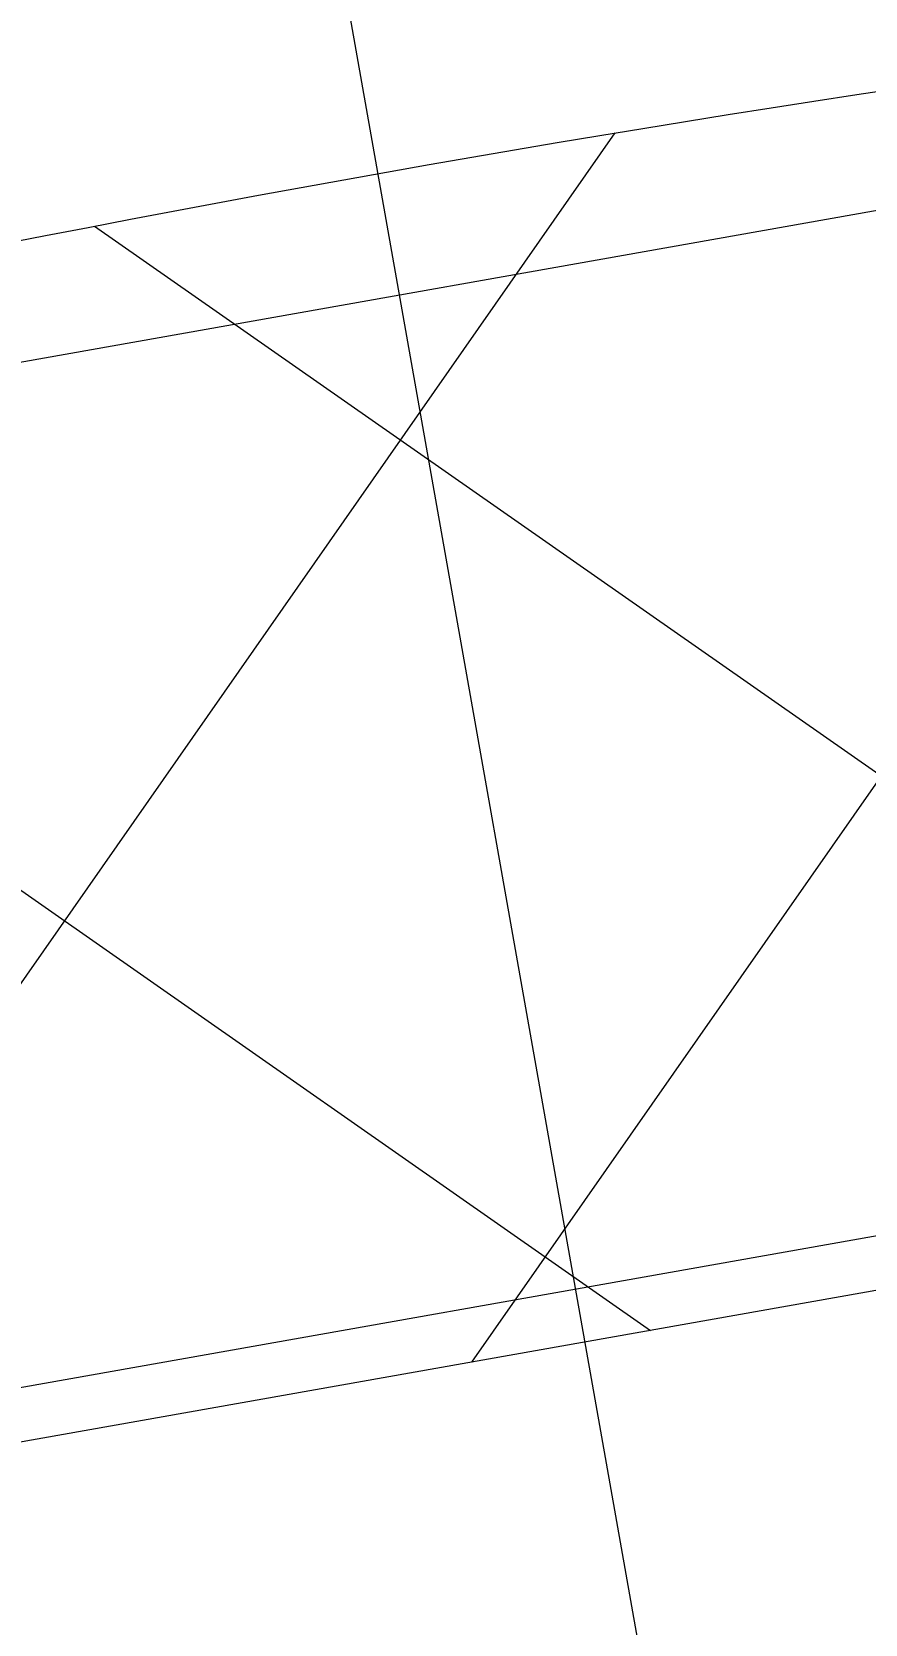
# Model space of a CAD drawing. Header units: millimetres. Extents: x -8417289 to 9420486, y 0 to 208205.
# Drawn here: x -196587.582 to -196585.327, y 105902.086 to 105906.395 of the extents above; entities that cross this region are included whole.
import ezdxf
from ezdxf import colors
from ezdxf.entities.mleader import LeaderData, LeaderLine
from ezdxf.math import Vec2, Vec3

# ---------------------------------------------------------------- set-up
doc = ezdxf.new("R2010")
doc.units = ezdxf.units.MM
doc.header["$MEASUREMENT"] = 0
doc.layers.get('0').update_dxf_attribs({"color": 250, "lineweight": 9})
for name, color, linetype, lineweight in [('_АР ТЕКСТ', 250, 'Continuous', 25), ('АР_Отметки', 250, 'Continuous', 15), ('АР_Перегородки витражные', 152, 'Continuous', 13), ('АР_Размеры', 175, 'Continuous', 9), ('АР_Размеры нов.', 15, 'Continuous', 0), ('АР_Сущ Несущая стена', 216, 'Continuous', 30)]:
    doc.layers.add(name, color=color, linetype=linetype, lineweight=lineweight)
doc.layers.get('АР_Размеры нов.').off()
doc.styles.add('ISOCPEUR', font='isocpeur.TTF', dxfattribs={"width": 0.7})

# ---------------------------------------------------------------- blocks, each defined once
blk = doc.blocks.new('_DotSmall')
at = {"color": 0, "linetype": 'ByBlock', "const_width": 0.5}
blk.add_lwpolyline([(-0.0625, 0, 1), (0.0625, 0, 1)], format="xyb", close=True, dxfattribs=at)
blk = doc.blocks.new('стойка витр.')
h = blk.add_hatch()
h.set_pattern_fill('ANSI37', scale=0.5, angle=-69.2328)
h.set_pattern_definition([(335.76716334, (-69115.9168, 318510.7132), (0.651582564, 1.447617495), []), (65.76716334, (-69115.9168, 318510.7132), (-1.447617495, 0.651582564), [])])
edge = h.paths.add_edge_path()
edge.add_arc((-61.4232, -46.1817), 0.5487, 155.7657, 200.7672)
edge.add_line((-61.9236, -45.9565), (-61.2158, -44.3842))
edge.add_arc((-61.0491, -44.4592), 0.1829, 20.7672, 155.7657)
edge.add_line((-60.8781, -44.3944), (-60.7916, -44.6225))
edge.add_arc((-60.6206, -44.5577), 0.1828, 200.7672, 290.7672)
edge.add_line((-60.5558, -44.7286), (-59.4157, -44.2963))
edge.add_arc((-59.567, -43.8973), 0.4267, -69.2328, 72.2936)
edge.add_arc((-59.3075, -43.0843), 0.4267, 200.7672, 252.2936)
edge.add_line((-59.7065, -43.2356), (-63.0098, -34.5243))
edge.add_arc((-62.7249, -34.4163), 0.3047, 110.7672, 200.7672)
edge.add_line((-62.833, -34.1313), (-60.5528, -33.2667))
edge.add_arc((-60.4448, -33.5513), 0.3045, 76.4029, 110.7672)
edge.add_line((-60.3732, -33.2554), (-60.0702, -33.5935))
edge.add_arc((-108.2133, -55.8622), 53.0439, 16.7114, 24.82293)
edge.add_line((-57.4097, -40.6093), (-57.9208, -41.3247))
edge.add_arc((-57.6708, -41.499), 0.3048, 145.1109, 256.4234)
edge.add_line((-57.7424, -41.7953), (-56.8854, -41.9919))
edge.add_arc((-56.957, -42.2882), 0.3048, -34.8891, 76.4234)
edge.add_line((-56.707, -42.4625), (-57.1748, -43.2919))
edge.add_arc((-56.9248, -43.4663), 0.3048, 145.1109, 256.4234)
edge.add_line((-56.9964, -43.7625), (-56.1394, -43.9591))
edge.add_arc((-56.211, -44.2554), 0.3048, -34.8891, 76.4234)
edge.add_line((-55.961, -44.4297), (-56.4721, -45.1451))
edge.add_arc((-56.2221, -45.3194), 0.3048, 145.1109, 256.4234)
edge.add_line((-56.2936, -45.6157), (-55.4367, -45.8124))
edge.add_arc((-55.5082, -46.1086), 0.3048, -34.8891, 76.4234)
edge.add_line((-55.2582, -46.283), (-55.7693, -46.9983))
edge.add_arc((-55.5193, -47.1727), 0.3048, 145.1109, 256.4234)
edge.add_line((-55.5909, -47.4689), (-54.6907, -47.7795))
edge.add_arc((-54.7623, -48.0758), 0.3048, -34.8891, 76.4234)
edge.add_line((-54.5123, -48.2501), (-55.0233, -48.9656))
edge.add_arc((-54.7733, -49.1399), 0.3048, 145.1109, 256.4234)
edge.add_line((-54.8449, -49.4362), (-53.988, -49.6328))
edge.add_arc((-54.0595, -49.929), 0.3048, -34.8891, 76.4234)
edge.add_line((-53.8095, -50.1034), (-54.3206, -50.8187))
edge.add_arc((-54.0706, -50.9931), 0.3048, 145.1109, 256.4234)
edge.add_line((-54.1421, -51.2893), (-53.2906, -51.4718))
edge.add_arc((-53.3621, -51.7681), 0.3048, -43.6751, 76.4279)
edge.add_line((-53.1416, -51.9786), (-53.81, -52.6232))
edge.add_arc((-53.5895, -52.8337), 0.3048, 136.3286, 262.7471)
edge.add_arc((-54.6361, -61.0576), 7.9855, 59.58604, 82.74713)
edge.add_arc((-50.7478, -54.4339), 0.3048, 253.291, 419.586)
edge.add_arc((-52.5705, -60.5058), 6.0348, 73.29101, 110.76716)
edge.add_line((-54.7103, -54.8631), (-54.8245, -54.9064))
edge.add_arc((-54.9757, -54.5074), 0.4267, 200.7672, 290.7672)
edge.add_line((-55.3747, -54.6587), (-56.7149, -51.1247))
edge.add_arc((-56.3159, -50.9734), 0.4267, 149.2366, 200.7672)
edge.add_arc((-57.0491, -50.5369), 0.4266, -30.7634, 40.0143)
edge.add_arc((-57.0492, -50.5369), 0.4267, 40.0005, 110.7672)
edge.add_line((-57.2005, -50.1379), (-58.3406, -50.5702))
edge.add_arc((-58.2758, -50.7412), 0.1828, 110.7672, 200.7672)
edge.add_line((-58.4467, -50.806), (-58.3603, -51.0341))
edge.add_arc((-58.5312, -51.0989), 0.1829, 245.7686, 380.7672)
edge.add_line((-58.6063, -51.2657), (-60.1786, -50.558))
edge.add_arc((-59.9534, -50.0576), 0.5487, 200.7672, 245.7686)
edge.add_line((-60.4665, -50.2522), (-61.9363, -46.3763))
edge = h.paths.add_edge_path(flags=16)
edge.add_arc((-59.3589, -49.0411), 0.5415, 200.7672, 290.7672)
edge.add_line((-60.7782, -46.8256), (-59.8652, -49.2331))
edge.add_arc((-60.2719, -46.6336), 0.5415, 110.7672, 200.7672)
edge.add_line((-59.3104, -45.6899), (-60.4639, -46.1273))
edge.add_arc((-59.1184, -46.1962), 0.5415, 20.7672, 110.7672)
edge.add_line((-57.6992, -48.4117), (-58.6121, -46.0042))
edge.add_arc((-58.2055, -48.6037), 0.5415, -69.2328, 20.7672)
edge.add_line((-59.1669, -49.5474), (-58.0135, -49.11))
at = {"lineweight": 0, "ltscale": 100, "transparency": 33554687}
blk.add_lwpolyline([(-59.2863, -43.9346), (-73.5541, -6.3093)], dxfattribs=at)
blk.add_lwpolyline([(-72.9174, -0.2794), (-54.8114, -48.0261), (-53.8994, -47.6802), (-72.0053, 0.0665)], close=True)
at = {"color": 7, "lineweight": 0, "ltscale": 100, "transparency": 33554687}
blk.add_lwpolyline([(-59.7065, -43.2356), (-63.0098, -34.5244, -0.414362), (-62.8329, -34.1313), (-60.5529, -33.2667, -0.151171), (-60.3732, -33.2554), (-60.0702, -33.5935, -0.035408), (-57.4097, -40.6093), (-57.9208, -41.3247, 0.527868), (-57.7424, -41.7953), (-56.8854, -41.9919, -0.527868)], format="xyb", dxfattribs=at)
blk = doc.blocks.new('A$Cf7573d2c')
at = {"layer": 'АР_Перегородки витражные', "rotation": 80.28340479355269}
blk.add_blockref('стойка витр.', (29.1786, -60.0134), dxfattribs=at)
blk = doc.blocks.new('A$Cec9b444d')
at = {"color": 241, "ltscale": 100, "true_color": 0xf7abae, "rotation": 359}
blk.add_blockref('A$Cf7573d2c', (-2406.3429, -6569.6697), dxfattribs=at)

msp = doc.modelspace()

# ---------------------------------------------------------------- linework, layer by layer
at = {"layer": 'АР_Размеры', "color": 5, "lineweight": 0, "ltscale": 100, "transparency": 33554687}
msp.add_lwpolyline([(-196587.4549, 105910.5726), (-196585.0931, 105897.2469), (-196583.3759, 105895.9415), (-196523.2509, 105906.5979)], dxfattribs=at)
msp.add_lwpolyline([(-196587.4549, 105910.5726), (-196585.0931, 105897.2469), (-196583.3759, 105895.9415), (-196523.2509, 105906.5979)], dxfattribs=at)
msp.add_lwpolyline([(-196587.4549, 105910.5726), (-196585.0931, 105897.2469), (-196583.3759, 105895.9415), (-196523.2509, 105906.5979)], dxfattribs=at)
msp.add_lwpolyline([(-196587.4549, 105910.5726), (-196585.0931, 105897.2469), (-196583.3759, 105895.9415), (-196523.2509, 105906.5979)], dxfattribs=at)
msp.add_lwpolyline([(-196587.4549, 105910.5726), (-196585.0931, 105897.2469), (-196583.3759, 105895.9415), (-196523.2509, 105906.5979)], dxfattribs=at)
msp.add_lwpolyline([(-196587.4549, 105910.5726), (-196585.0931, 105897.2469), (-196583.3759, 105895.9415), (-196523.2509, 105906.5979)], dxfattribs=at)
msp.add_lwpolyline([(-196587.4549, 105910.5726), (-196585.0931, 105897.2469), (-196583.3759, 105895.9415), (-196523.2509, 105906.5979)], dxfattribs=at)
msp.add_lwpolyline([(-196587.4549, 105910.5726), (-196585.0931, 105897.2469), (-196583.3759, 105895.9415), (-196523.2509, 105906.5979)], dxfattribs=at)
msp.add_lwpolyline([(-196587.4549, 105910.5726), (-196585.0931, 105897.2469), (-196583.3759, 105895.9415), (-196523.2509, 105906.5979)], dxfattribs=at)
msp.add_lwpolyline([(-196587.4549, 105910.5726), (-196585.0931, 105897.2469), (-196583.3759, 105895.9415), (-196523.2509, 105906.5979)], dxfattribs=at)
msp.add_lwpolyline([(-196587.4549, 105910.5726), (-196585.0931, 105897.2469), (-196583.3759, 105895.9415), (-196523.2509, 105906.5979)], dxfattribs=at)
msp.add_lwpolyline([(-196587.4549, 105910.5726), (-196585.0931, 105897.2469), (-196583.3759, 105895.9415), (-196523.2509, 105906.5979)], dxfattribs=at)
msp.add_lwpolyline([(-196587.4549, 105910.5726), (-196585.0931, 105897.2469), (-196583.3759, 105895.9415), (-196523.2509, 105906.5979)], dxfattribs=at)
msp.add_lwpolyline([(-196587.4549, 105910.5726), (-196585.0931, 105897.2469), (-196583.3759, 105895.9415), (-196523.2509, 105906.5979)], dxfattribs=at)
msp.add_lwpolyline([(-196587.4549, 105910.5726), (-196585.0931, 105897.2469), (-196583.3759, 105895.9415), (-196523.2509, 105906.5979)], dxfattribs=at)
msp.add_lwpolyline([(-196587.4549, 105910.5726), (-196585.0931, 105897.2469), (-196583.3759, 105895.9415), (-196523.2509, 105906.5979)], dxfattribs=at)
msp.add_lwpolyline([(-196587.4549, 105910.5726), (-196585.0931, 105897.2469), (-196583.3759, 105895.9415), (-196523.2509, 105906.5979)], dxfattribs=at)
msp.add_lwpolyline([(-196587.4549, 105910.5726), (-196585.0931, 105897.2469), (-196583.3759, 105895.9415), (-196523.2509, 105906.5979)], dxfattribs=at)
msp.add_lwpolyline([(-196587.4549, 105910.5726), (-196585.0931, 105897.2469), (-196583.3759, 105895.9415), (-196523.2509, 105906.5979)], dxfattribs=at)
msp.add_lwpolyline([(-196587.4549, 105910.5726), (-196585.0931, 105897.2469), (-196583.3759, 105895.9415), (-196523.2509, 105906.5979)], dxfattribs=at)
msp.add_lwpolyline([(-196587.4549, 105910.5726), (-196585.0931, 105897.2469), (-196583.3759, 105895.9415), (-196523.2509, 105906.5979)], dxfattribs=at)
msp.add_lwpolyline([(-196587.4549, 105910.5726), (-196585.0931, 105897.2469), (-196583.3759, 105895.9415), (-196523.2509, 105906.5979)], dxfattribs=at)
msp.add_lwpolyline([(-196587.4549, 105910.5726), (-196585.0931, 105897.2469), (-196583.3759, 105895.9415), (-196523.2509, 105906.5979)], dxfattribs=at)
msp.add_lwpolyline([(-196587.4549, 105910.5726), (-196585.0931, 105897.2469), (-196583.3759, 105895.9415), (-196523.2509, 105906.5979)], dxfattribs=at)
msp.add_lwpolyline([(-196587.4549, 105910.5726), (-196585.0931, 105897.2469), (-196583.3759, 105895.9415), (-196523.2509, 105906.5979)], dxfattribs=at)
msp.add_lwpolyline([(-196587.4549, 105910.5726), (-196585.0931, 105897.2469), (-196583.3759, 105895.9415), (-196523.2509, 105906.5979)], dxfattribs=at)
msp.add_lwpolyline([(-196587.4549, 105910.5726), (-196585.0931, 105897.2469), (-196583.3759, 105895.9415), (-196523.2509, 105906.5979)], dxfattribs=at)
msp.add_lwpolyline([(-196587.4549, 105910.5726), (-196585.0931, 105897.2469), (-196583.3759, 105895.9415), (-196523.2509, 105906.5979)], dxfattribs=at)
msp.add_lwpolyline([(-196587.4549, 105910.5726), (-196585.0931, 105897.2469), (-196583.3759, 105895.9415), (-196523.2509, 105906.5979)], dxfattribs=at)
msp.add_lwpolyline([(-196587.4549, 105910.5726), (-196585.0931, 105897.2469), (-196583.3759, 105895.9415), (-196523.2509, 105906.5979)], dxfattribs=at)
msp.add_lwpolyline([(-196587.4549, 105910.5726), (-196585.0931, 105897.2469), (-196583.3759, 105895.9415), (-196523.2509, 105906.5979)], dxfattribs=at)
msp.add_lwpolyline([(-196587.4549, 105910.5726), (-196585.0931, 105897.2469), (-196583.3759, 105895.9415), (-196523.2509, 105906.5979)], dxfattribs=at)
msp.add_lwpolyline([(-196587.4549, 105910.5726), (-196585.0931, 105897.2469), (-196583.3759, 105895.9415), (-196523.2509, 105906.5979)], dxfattribs=at)
msp.add_lwpolyline([(-196587.4549, 105910.5726), (-196585.0931, 105897.2469), (-196583.3759, 105895.9415), (-196523.2509, 105906.5979)], dxfattribs=at)
msp.add_lwpolyline([(-196587.4549, 105910.5726), (-196585.0931, 105897.2469), (-196583.3759, 105895.9415), (-196523.2509, 105906.5979)], dxfattribs=at)
msp.add_lwpolyline([(-196587.4549, 105910.5726), (-196585.0931, 105897.2469), (-196583.3759, 105895.9415), (-196523.2509, 105906.5979)], dxfattribs=at)
msp.add_lwpolyline([(-196587.4549, 105910.5726), (-196585.0931, 105897.2469), (-196583.3759, 105895.9415), (-196523.2509, 105906.5979)], dxfattribs=at)
msp.add_lwpolyline([(-196587.4549, 105910.5726), (-196585.0931, 105897.2469), (-196583.3759, 105895.9415), (-196523.2509, 105906.5979)], dxfattribs=at)
msp.add_lwpolyline([(-196587.4549, 105910.5726), (-196585.0931, 105897.2469), (-196583.3759, 105895.9415), (-196523.2509, 105906.5979)], dxfattribs=at)
msp.add_lwpolyline([(-196587.4549, 105910.5726), (-196585.0931, 105897.2469), (-196583.3759, 105895.9415), (-196523.2509, 105906.5979)], dxfattribs=at)
msp.add_lwpolyline([(-196587.4549, 105910.5726), (-196585.0931, 105897.2469), (-196583.3759, 105895.9415), (-196523.2509, 105906.5979)], dxfattribs=at)
msp.add_lwpolyline([(-196587.4549, 105910.5726), (-196585.0931, 105897.2469), (-196583.3759, 105895.9415), (-196523.2509, 105906.5979)], dxfattribs=at)
msp.add_lwpolyline([(-196587.4549, 105910.5726), (-196585.0931, 105897.2469), (-196583.3759, 105895.9415), (-196523.2509, 105906.5979)], dxfattribs=at)
msp.add_lwpolyline([(-196587.4549, 105910.5726), (-196585.0931, 105897.2469), (-196583.3759, 105895.9415), (-196523.2509, 105906.5979)], dxfattribs=at)
msp.add_lwpolyline([(-196587.4549, 105910.5726), (-196585.0931, 105897.2469), (-196583.3759, 105895.9415), (-196523.2509, 105906.5979)], dxfattribs=at)
msp.add_lwpolyline([(-196587.4549, 105910.5726), (-196585.0931, 105897.2469), (-196583.3759, 105895.9415), (-196523.2509, 105906.5979)], dxfattribs=at)
msp.add_lwpolyline([(-196587.4549, 105910.5726), (-196585.0931, 105897.2469), (-196583.3759, 105895.9415), (-196523.2509, 105906.5979)], dxfattribs=at)
msp.add_lwpolyline([(-196587.4549, 105910.5726), (-196585.0931, 105897.2469), (-196583.3759, 105895.9415), (-196523.2509, 105906.5979)], dxfattribs=at)
msp.add_lwpolyline([(-196587.4549, 105910.5726), (-196585.0931, 105897.2469), (-196583.3759, 105895.9415), (-196523.2509, 105906.5979)], dxfattribs=at)
msp.add_lwpolyline([(-196587.4549, 105910.5726), (-196585.0931, 105897.2469), (-196583.3759, 105895.9415), (-196523.2509, 105906.5979)], dxfattribs=at)
msp.add_lwpolyline([(-196587.4549, 105910.5726), (-196585.0931, 105897.2469), (-196583.3759, 105895.9415), (-196523.2509, 105906.5979)], dxfattribs=at)
msp.add_lwpolyline([(-196587.4549, 105910.5726), (-196585.0931, 105897.2469), (-196583.3759, 105895.9415), (-196523.2509, 105906.5979)], dxfattribs=at)
msp.add_lwpolyline([(-196587.4549, 105910.5726), (-196585.0931, 105897.2469), (-196583.3759, 105895.9415), (-196523.2509, 105906.5979)], dxfattribs=at)
msp.add_lwpolyline([(-196587.4549, 105910.5726), (-196585.0931, 105897.2469), (-196583.3759, 105895.9415), (-196523.2509, 105906.5979)], dxfattribs=at)
msp.add_lwpolyline([(-196587.4549, 105910.5726), (-196585.0931, 105897.2469), (-196583.3759, 105895.9415), (-196523.2509, 105906.5979)], dxfattribs=at)
msp.add_lwpolyline([(-196587.4549, 105910.5726), (-196585.0931, 105897.2469), (-196583.3759, 105895.9415), (-196523.2509, 105906.5979)], dxfattribs=at)
msp.add_lwpolyline([(-196587.4549, 105910.5726), (-196585.0931, 105897.2469), (-196583.3759, 105895.9415), (-196523.2509, 105906.5979)], dxfattribs=at)
msp.add_lwpolyline([(-196587.4549, 105910.5726), (-196585.0931, 105897.2469), (-196583.3759, 105895.9415), (-196523.2509, 105906.5979)], dxfattribs=at)
msp.add_lwpolyline([(-196587.4549, 105910.5726), (-196585.0931, 105897.2469), (-196583.3759, 105895.9415), (-196523.2509, 105906.5979)], dxfattribs=at)
msp.add_lwpolyline([(-196587.4549, 105910.5726), (-196585.0931, 105897.2469), (-196583.3759, 105895.9415), (-196523.2509, 105906.5979)], dxfattribs=at)
msp.add_lwpolyline([(-196587.4549, 105910.5726), (-196585.0931, 105897.2469), (-196583.3759, 105895.9415), (-196523.2509, 105906.5979)], dxfattribs=at)
msp.add_lwpolyline([(-196587.4549, 105910.5726), (-196585.0931, 105897.2469), (-196583.3759, 105895.9415), (-196523.2509, 105906.5979)], dxfattribs=at)
msp.add_lwpolyline([(-196587.4549, 105910.5726), (-196585.0931, 105897.2469), (-196583.3759, 105895.9415), (-196523.2509, 105906.5979)], dxfattribs=at)
msp.add_lwpolyline([(-196587.4549, 105910.5726), (-196585.0931, 105897.2469), (-196583.3759, 105895.9415), (-196523.2509, 105906.5979)], dxfattribs=at)
msp.add_lwpolyline([(-196587.4549, 105910.5726), (-196585.0931, 105897.2469), (-196583.3759, 105895.9415), (-196523.2509, 105906.5979)], dxfattribs=at)
msp.add_lwpolyline([(-196587.4549, 105910.5726), (-196585.0931, 105897.2469), (-196583.3759, 105895.9415), (-196523.2509, 105906.5979)], dxfattribs=at)
msp.add_lwpolyline([(-196587.4549, 105910.5726), (-196585.0931, 105897.2469), (-196583.3759, 105895.9415), (-196523.2509, 105906.5979)], dxfattribs=at)
msp.add_lwpolyline([(-196587.4549, 105910.5726), (-196585.0931, 105897.2469), (-196583.3759, 105895.9415), (-196523.2509, 105906.5979)], dxfattribs=at)
msp.add_lwpolyline([(-196587.4549, 105910.5726), (-196585.0931, 105897.2469), (-196583.3759, 105895.9415), (-196523.2509, 105906.5979)], dxfattribs=at)
msp.add_lwpolyline([(-196587.4549, 105910.5726), (-196585.0931, 105897.2469), (-196583.3759, 105895.9415), (-196523.2509, 105906.5979)], dxfattribs=at)
msp.add_lwpolyline([(-196587.4549, 105910.5726), (-196585.0931, 105897.2469), (-196583.3759, 105895.9415), (-196523.2509, 105906.5979)], dxfattribs=at)
msp.add_lwpolyline([(-196587.4549, 105910.5726), (-196585.0931, 105897.2469), (-196583.3759, 105895.9415), (-196523.2509, 105906.5979)], dxfattribs=at)
msp.add_lwpolyline([(-196587.4549, 105910.5726), (-196585.0931, 105897.2469), (-196583.3759, 105895.9415), (-196523.2509, 105906.5979)], dxfattribs=at)
msp.add_lwpolyline([(-196587.4549, 105910.5726), (-196585.0931, 105897.2469), (-196583.3759, 105895.9415), (-196523.2509, 105906.5979)], dxfattribs=at)
msp.add_lwpolyline([(-196587.4549, 105910.5726), (-196585.0931, 105897.2469), (-196583.3759, 105895.9415), (-196523.2509, 105906.5979)], dxfattribs=at)
msp.add_lwpolyline([(-196587.4549, 105910.5726), (-196585.0931, 105897.2469), (-196583.3759, 105895.9415), (-196523.2509, 105906.5979)], dxfattribs=at)
msp.add_lwpolyline([(-196587.4549, 105910.5726), (-196585.0931, 105897.2469), (-196583.3759, 105895.9415), (-196523.2509, 105906.5979)], dxfattribs=at)
msp.add_lwpolyline([(-196587.4549, 105910.5726), (-196585.0931, 105897.2469), (-196583.3759, 105895.9415), (-196523.2509, 105906.5979)], dxfattribs=at)
msp.add_lwpolyline([(-196587.4549, 105910.5726), (-196585.0931, 105897.2469), (-196583.3759, 105895.9415), (-196523.2509, 105906.5979)], dxfattribs=at)
msp.add_lwpolyline([(-196587.4549, 105910.5726), (-196585.0931, 105897.2469), (-196583.3759, 105895.9415), (-196523.2509, 105906.5979)], dxfattribs=at)
msp.add_lwpolyline([(-196587.4549, 105910.5726), (-196585.0931, 105897.2469), (-196583.3759, 105895.9415), (-196523.2509, 105906.5979)], dxfattribs=at)
msp.add_lwpolyline([(-196587.4549, 105910.5726), (-196585.0931, 105897.2469), (-196583.3759, 105895.9415), (-196523.2509, 105906.5979)], dxfattribs=at)
msp.add_lwpolyline([(-196587.4549, 105910.5726), (-196585.0931, 105897.2469), (-196583.3759, 105895.9415), (-196523.2509, 105906.5979)], dxfattribs=at)
msp.add_lwpolyline([(-196587.4549, 105910.5726), (-196585.0931, 105897.2469), (-196583.3759, 105895.9415), (-196523.2509, 105906.5979)], dxfattribs=at)
msp.add_lwpolyline([(-196587.4549, 105910.5726), (-196585.0931, 105897.2469), (-196583.3759, 105895.9415), (-196523.2509, 105906.5979)], dxfattribs=at)
msp.add_lwpolyline([(-196587.4549, 105910.5726), (-196585.0931, 105897.2469), (-196583.3759, 105895.9415), (-196523.2509, 105906.5979)], dxfattribs=at)
msp.add_lwpolyline([(-196587.4549, 105910.5726), (-196585.0931, 105897.2469), (-196583.3759, 105895.9415), (-196523.2509, 105906.5979)], dxfattribs=at)
msp.add_lwpolyline([(-196587.4549, 105910.5726), (-196585.0931, 105897.2469), (-196583.3759, 105895.9415), (-196523.2509, 105906.5979)], dxfattribs=at)
msp.add_lwpolyline([(-196587.4549, 105910.5726), (-196585.0931, 105897.2469), (-196583.3759, 105895.9415), (-196523.2509, 105906.5979)], dxfattribs=at)
msp.add_lwpolyline([(-196587.4549, 105910.5726), (-196585.0931, 105897.2469), (-196583.3759, 105895.9415), (-196523.2509, 105906.5979)], dxfattribs=at)
msp.add_lwpolyline([(-196587.4549, 105910.5726), (-196585.0931, 105897.2469), (-196583.3759, 105895.9415), (-196523.2509, 105906.5979)], dxfattribs=at)
msp.add_lwpolyline([(-196587.4549, 105910.5726), (-196585.0931, 105897.2469), (-196583.3759, 105895.9415), (-196523.2509, 105906.5979)], dxfattribs=at)
msp.add_lwpolyline([(-196587.4549, 105910.5726), (-196585.0931, 105897.2469), (-196583.3759, 105895.9415), (-196523.2509, 105906.5979)], dxfattribs=at)
msp.add_lwpolyline([(-196587.4549, 105910.5726), (-196585.0931, 105897.2469), (-196583.3759, 105895.9415), (-196523.2509, 105906.5979)], dxfattribs=at)
msp.add_lwpolyline([(-196587.4549, 105910.5726), (-196585.0931, 105897.2469), (-196583.3759, 105895.9415), (-196523.2509, 105906.5979)], dxfattribs=at)
msp.add_lwpolyline([(-196587.4549, 105910.5726), (-196585.0931, 105897.2469), (-196583.3759, 105895.9415), (-196523.2509, 105906.5979)], dxfattribs=at)
msp.add_lwpolyline([(-196587.4549, 105910.5726), (-196585.0931, 105897.2469), (-196583.3759, 105895.9415), (-196523.2509, 105906.5979)], dxfattribs=at)
msp.add_lwpolyline([(-196587.4549, 105910.5726), (-196585.0931, 105897.2469), (-196583.3759, 105895.9415), (-196523.2509, 105906.5979)], dxfattribs=at)
msp.add_lwpolyline([(-196587.4549, 105910.5726), (-196585.0931, 105897.2469), (-196583.3759, 105895.9415), (-196523.2509, 105906.5979)], dxfattribs=at)
msp.add_lwpolyline([(-196587.4549, 105910.5726), (-196585.0931, 105897.2469), (-196583.3759, 105895.9415), (-196523.2509, 105906.5979)], dxfattribs=at)
msp.add_lwpolyline([(-196587.4549, 105910.5726), (-196585.0931, 105897.2469), (-196583.3759, 105895.9415), (-196523.2509, 105906.5979)], dxfattribs=at)
msp.add_lwpolyline([(-196587.4549, 105910.5726), (-196585.0931, 105897.2469), (-196583.3759, 105895.9415), (-196523.2509, 105906.5979)], dxfattribs=at)
msp.add_lwpolyline([(-196587.4549, 105910.5726), (-196585.0931, 105897.2469), (-196583.3759, 105895.9415), (-196523.2509, 105906.5979)], dxfattribs=at)
msp.add_lwpolyline([(-196587.4549, 105910.5726), (-196585.0931, 105897.2469), (-196583.3759, 105895.9415), (-196523.2509, 105906.5979)], dxfattribs=at)
msp.add_lwpolyline([(-196587.4549, 105910.5726), (-196585.0931, 105897.2469), (-196583.3759, 105895.9415), (-196523.2509, 105906.5979)], dxfattribs=at)
msp.add_lwpolyline([(-196587.4549, 105910.5726), (-196585.0931, 105897.2469), (-196583.3759, 105895.9415), (-196523.2509, 105906.5979)], dxfattribs=at)
msp.add_lwpolyline([(-196587.4549, 105910.5726), (-196585.0931, 105897.2469), (-196583.3759, 105895.9415), (-196523.2509, 105906.5979)], dxfattribs=at)
msp.add_lwpolyline([(-196587.4549, 105910.5726), (-196585.0931, 105897.2469), (-196583.3759, 105895.9415), (-196523.2509, 105906.5979)], dxfattribs=at)
msp.add_lwpolyline([(-196587.4549, 105910.5726), (-196585.0931, 105897.2469), (-196583.3759, 105895.9415), (-196523.2509, 105906.5979)], dxfattribs=at)
msp.add_lwpolyline([(-196587.4549, 105910.5726), (-196585.0931, 105897.2469), (-196583.3759, 105895.9415), (-196523.2509, 105906.5979)], dxfattribs=at)
msp.add_lwpolyline([(-196587.4549, 105910.5726), (-196585.0931, 105897.2469), (-196583.3759, 105895.9415), (-196523.2509, 105906.5979)], dxfattribs=at)
msp.add_lwpolyline([(-196587.4549, 105910.5726), (-196585.0931, 105897.2469), (-196583.3759, 105895.9415), (-196523.2509, 105906.5979)], dxfattribs=at)
msp.add_lwpolyline([(-196587.4549, 105910.5726), (-196585.0931, 105897.2469), (-196583.3759, 105895.9415), (-196523.2509, 105906.5979)], dxfattribs=at)
msp.add_lwpolyline([(-196587.4549, 105910.5726), (-196585.0931, 105897.2469), (-196583.3759, 105895.9415), (-196523.2509, 105906.5979)], dxfattribs=at)
msp.add_lwpolyline([(-196587.4549, 105910.5726), (-196585.0931, 105897.2469), (-196583.3759, 105895.9415), (-196523.2509, 105906.5979)], dxfattribs=at)
msp.add_lwpolyline([(-196587.4549, 105910.5726), (-196585.0931, 105897.2469), (-196583.3759, 105895.9415), (-196523.2509, 105906.5979)], dxfattribs=at)
msp.add_lwpolyline([(-196587.4549, 105910.5726), (-196585.0931, 105897.2469), (-196583.3759, 105895.9415), (-196523.2509, 105906.5979)], dxfattribs=at)
msp.add_lwpolyline([(-196587.4549, 105910.5726), (-196585.0931, 105897.2469), (-196583.3759, 105895.9415), (-196523.2509, 105906.5979)], dxfattribs=at)
msp.add_lwpolyline([(-196587.4549, 105910.5726), (-196585.0931, 105897.2469), (-196583.3759, 105895.9415), (-196523.2509, 105906.5979)], dxfattribs=at)
msp.add_lwpolyline([(-196587.4549, 105910.5726), (-196585.0931, 105897.2469), (-196583.3759, 105895.9415), (-196523.2509, 105906.5979)], dxfattribs=at)
msp.add_lwpolyline([(-196587.4549, 105910.5726), (-196585.0931, 105897.2469), (-196583.3759, 105895.9415), (-196523.2509, 105906.5979)], dxfattribs=at)
msp.add_lwpolyline([(-196587.4549, 105910.5726), (-196585.0931, 105897.2469), (-196583.3759, 105895.9415), (-196523.2509, 105906.5979)], dxfattribs=at)
msp.add_lwpolyline([(-196587.4549, 105910.5726), (-196585.0931, 105897.2469), (-196583.3759, 105895.9415), (-196523.2509, 105906.5979)], dxfattribs=at)
msp.add_lwpolyline([(-196587.4549, 105910.5726), (-196585.0931, 105897.2469), (-196583.3759, 105895.9415), (-196523.2509, 105906.5979)], dxfattribs=at)
msp.add_lwpolyline([(-196587.4549, 105910.5726), (-196585.0931, 105897.2469), (-196583.3759, 105895.9415), (-196523.2509, 105906.5979)], dxfattribs=at)
msp.add_lwpolyline([(-196587.4549, 105910.5726), (-196585.0931, 105897.2469), (-196583.3759, 105895.9415), (-196523.2509, 105906.5979)], dxfattribs=at)
msp.add_lwpolyline([(-196587.4549, 105910.5726), (-196585.0931, 105897.2469), (-196583.3759, 105895.9415), (-196523.2509, 105906.5979)], dxfattribs=at)
msp.add_lwpolyline([(-196587.4549, 105910.5726), (-196585.0931, 105897.2469), (-196583.3759, 105895.9415), (-196523.2509, 105906.5979)], dxfattribs=at)
msp.add_lwpolyline([(-196587.4549, 105910.5726), (-196585.0931, 105897.2469), (-196583.3759, 105895.9415), (-196523.2509, 105906.5979)], dxfattribs=at)
msp.add_lwpolyline([(-196587.4549, 105910.5726), (-196585.0931, 105897.2469), (-196583.3759, 105895.9415), (-196523.2509, 105906.5979)], dxfattribs=at)
msp.add_lwpolyline([(-196587.4549, 105910.5726), (-196585.0931, 105897.2469), (-196583.3759, 105895.9415), (-196523.2509, 105906.5979)], dxfattribs=at)
msp.add_lwpolyline([(-196587.4549, 105910.5726), (-196585.0931, 105897.2469), (-196583.3759, 105895.9415), (-196523.2509, 105906.5979)], dxfattribs=at)
msp.add_lwpolyline([(-196587.4549, 105910.5726), (-196585.0931, 105897.2469), (-196583.3759, 105895.9415), (-196523.2509, 105906.5979)], dxfattribs=at)
msp.add_lwpolyline([(-196587.4549, 105910.5726), (-196585.0931, 105897.2469), (-196583.3759, 105895.9415), (-196523.2509, 105906.5979)], dxfattribs=at)
msp.add_lwpolyline([(-196587.4549, 105910.5726), (-196585.0931, 105897.2469), (-196583.3759, 105895.9415), (-196523.2509, 105906.5979)], dxfattribs=at)
msp.add_lwpolyline([(-196587.4549, 105910.5726), (-196585.0931, 105897.2469), (-196583.3759, 105895.9415), (-196523.2509, 105906.5979)], dxfattribs=at)
msp.add_lwpolyline([(-196587.4549, 105910.5726), (-196585.0931, 105897.2469), (-196583.3759, 105895.9415), (-196523.2509, 105906.5979)], dxfattribs=at)
msp.add_lwpolyline([(-196587.4549, 105910.5726), (-196585.0931, 105897.2469), (-196583.3759, 105895.9415), (-196523.2509, 105906.5979)], dxfattribs=at)
msp.add_lwpolyline([(-196587.4549, 105910.5726), (-196585.0931, 105897.2469), (-196583.3759, 105895.9415), (-196523.2509, 105906.5979)], dxfattribs=at)
msp.add_lwpolyline([(-196587.4549, 105910.5726), (-196585.0931, 105897.2469), (-196583.3759, 105895.9415), (-196523.2509, 105906.5979)], dxfattribs=at)
msp.add_lwpolyline([(-196587.4549, 105910.5726), (-196585.0931, 105897.2469), (-196583.3759, 105895.9415), (-196523.2509, 105906.5979)], dxfattribs=at)
msp.add_lwpolyline([(-196587.4549, 105910.5726), (-196585.0931, 105897.2469), (-196583.3759, 105895.9415), (-196523.2509, 105906.5979)], dxfattribs=at)
msp.add_lwpolyline([(-196587.4549, 105910.5726), (-196585.0931, 105897.2469), (-196583.3759, 105895.9415), (-196523.2509, 105906.5979)], dxfattribs=at)
msp.add_lwpolyline([(-196587.4549, 105910.5726), (-196585.0931, 105897.2469), (-196583.3759, 105895.9415), (-196523.2509, 105906.5979)], dxfattribs=at)
msp.add_lwpolyline([(-196587.4549, 105910.5726), (-196585.0931, 105897.2469), (-196583.3759, 105895.9415), (-196523.2509, 105906.5979)], dxfattribs=at)
msp.add_lwpolyline([(-196587.4549, 105910.5726), (-196585.0931, 105897.2469), (-196583.3759, 105895.9415), (-196523.2509, 105906.5979)], dxfattribs=at)
msp.add_lwpolyline([(-196587.4549, 105910.5726), (-196585.0931, 105897.2469), (-196583.3759, 105895.9415), (-196523.2509, 105906.5979)], dxfattribs=at)
msp.add_lwpolyline([(-196587.4549, 105910.5726), (-196585.0931, 105897.2469), (-196583.3759, 105895.9415), (-196523.2509, 105906.5979)], dxfattribs=at)
msp.add_lwpolyline([(-196587.4549, 105910.5726), (-196585.0931, 105897.2469), (-196583.3759, 105895.9415), (-196523.2509, 105906.5979)], dxfattribs=at)
msp.add_lwpolyline([(-196587.4549, 105910.5726), (-196585.0931, 105897.2469), (-196583.3759, 105895.9415), (-196523.2509, 105906.5979)], dxfattribs=at)
msp.add_lwpolyline([(-196587.4549, 105910.5726), (-196585.0931, 105897.2469), (-196583.3759, 105895.9415), (-196523.2509, 105906.5979)], dxfattribs=at)
msp.add_lwpolyline([(-196587.4549, 105910.5726), (-196585.0931, 105897.2469), (-196583.3759, 105895.9415), (-196523.2509, 105906.5979)], dxfattribs=at)
msp.add_lwpolyline([(-196587.4549, 105910.5726), (-196585.0931, 105897.2469), (-196583.3759, 105895.9415), (-196523.2509, 105906.5979)], dxfattribs=at)
msp.add_lwpolyline([(-196587.4549, 105910.5726), (-196585.0931, 105897.2469), (-196583.3759, 105895.9415), (-196523.2509, 105906.5979)], dxfattribs=at)
msp.add_lwpolyline([(-196587.4549, 105910.5726), (-196585.0931, 105897.2469), (-196583.3759, 105895.9415), (-196523.2509, 105906.5979)], dxfattribs=at)
msp.add_lwpolyline([(-196587.4549, 105910.5726), (-196585.0931, 105897.2469), (-196583.3759, 105895.9415), (-196523.2509, 105906.5979)], dxfattribs=at)
msp.add_lwpolyline([(-196587.4549, 105910.5726), (-196585.0931, 105897.2469), (-196583.3759, 105895.9415), (-196523.2509, 105906.5979)], dxfattribs=at)
msp.add_lwpolyline([(-196587.4549, 105910.5726), (-196585.0931, 105897.2469), (-196583.3759, 105895.9415), (-196523.2509, 105906.5979)], dxfattribs=at)
msp.add_lwpolyline([(-196587.4549, 105910.5726), (-196585.0931, 105897.2469), (-196583.3759, 105895.9415), (-196523.2509, 105906.5979)], dxfattribs=at)
msp.add_lwpolyline([(-196587.4549, 105910.5726), (-196585.0931, 105897.2469), (-196583.3759, 105895.9415), (-196523.2509, 105906.5979)], dxfattribs=at)
msp.add_lwpolyline([(-196587.4549, 105910.5726), (-196585.0931, 105897.2469), (-196583.3759, 105895.9415), (-196523.2509, 105906.5979)], dxfattribs=at)
msp.add_lwpolyline([(-196587.4549, 105910.5726), (-196585.0931, 105897.2469), (-196583.3759, 105895.9415), (-196523.2509, 105906.5979)], dxfattribs=at)
msp.add_lwpolyline([(-196587.4549, 105910.5726), (-196585.0931, 105897.2469), (-196583.3759, 105895.9415), (-196523.2509, 105906.5979)], dxfattribs=at)
msp.add_lwpolyline([(-196587.4549, 105910.5726), (-196585.0931, 105897.2469), (-196583.3759, 105895.9415), (-196523.2509, 105906.5979)], dxfattribs=at)
msp.add_lwpolyline([(-196587.4549, 105910.5726), (-196585.0931, 105897.2469), (-196583.3759, 105895.9415), (-196523.2509, 105906.5979)], dxfattribs=at)
msp.add_lwpolyline([(-196587.4549, 105910.5726), (-196585.0931, 105897.2469), (-196583.3759, 105895.9415), (-196523.2509, 105906.5979)], dxfattribs=at)
msp.add_lwpolyline([(-196587.4549, 105910.5726), (-196585.0931, 105897.2469), (-196583.3759, 105895.9415), (-196523.2509, 105906.5979)], dxfattribs=at)
msp.add_lwpolyline([(-196587.4549, 105910.5726), (-196585.0931, 105897.2469), (-196583.3759, 105895.9415), (-196523.2509, 105906.5979)], dxfattribs=at)
msp.add_lwpolyline([(-196587.4549, 105910.5726), (-196585.0931, 105897.2469), (-196583.3759, 105895.9415), (-196523.2509, 105906.5979)], dxfattribs=at)
msp.add_lwpolyline([(-196587.4549, 105910.5726), (-196585.0931, 105897.2469), (-196583.3759, 105895.9415), (-196523.2509, 105906.5979)], dxfattribs=at)
msp.add_lwpolyline([(-196587.4549, 105910.5726), (-196585.0931, 105897.2469), (-196583.3759, 105895.9415), (-196523.2509, 105906.5979)], dxfattribs=at)
msp.add_lwpolyline([(-196587.4549, 105910.5726), (-196585.0931, 105897.2469), (-196583.3759, 105895.9415), (-196523.2509, 105906.5979)], dxfattribs=at)
msp.add_lwpolyline([(-196587.4549, 105910.5726), (-196585.0931, 105897.2469), (-196583.3759, 105895.9415), (-196523.2509, 105906.5979)], dxfattribs=at)
msp.add_lwpolyline([(-196587.4549, 105910.5726), (-196585.0931, 105897.2469), (-196583.3759, 105895.9415), (-196523.2509, 105906.5979)], dxfattribs=at)
msp.add_lwpolyline([(-196587.4549, 105910.5726), (-196585.0931, 105897.2469), (-196583.3759, 105895.9415), (-196523.2509, 105906.5979)], dxfattribs=at)
msp.add_lwpolyline([(-196587.4549, 105910.5726), (-196585.0931, 105897.2469), (-196583.3759, 105895.9415), (-196523.2509, 105906.5979)], dxfattribs=at)
msp.add_lwpolyline([(-196587.4549, 105910.5726), (-196585.0931, 105897.2469), (-196583.3759, 105895.9415), (-196523.2509, 105906.5979)], dxfattribs=at)
msp.add_lwpolyline([(-196587.4549, 105910.5726), (-196585.0931, 105897.2469), (-196583.3759, 105895.9415), (-196523.2509, 105906.5979)], dxfattribs=at)
msp.add_lwpolyline([(-196587.4549, 105910.5726), (-196585.0931, 105897.2469), (-196583.3759, 105895.9415), (-196523.2509, 105906.5979)], dxfattribs=at)
msp.add_lwpolyline([(-196587.4549, 105910.5726), (-196585.0931, 105897.2469), (-196583.3759, 105895.9415), (-196523.2509, 105906.5979)], dxfattribs=at)
msp.add_lwpolyline([(-196587.4549, 105910.5726), (-196585.0931, 105897.2469), (-196583.3759, 105895.9415), (-196523.2509, 105906.5979)], dxfattribs=at)
msp.add_lwpolyline([(-196587.4549, 105910.5726), (-196585.0931, 105897.2469), (-196583.3759, 105895.9415), (-196523.2509, 105906.5979)], dxfattribs=at)
msp.add_lwpolyline([(-196587.4549, 105910.5726), (-196585.0931, 105897.2469), (-196583.3759, 105895.9415), (-196523.2509, 105906.5979)], dxfattribs=at)
msp.add_lwpolyline([(-196587.4549, 105910.5726), (-196585.0931, 105897.2469), (-196583.3759, 105895.9415), (-196523.2509, 105906.5979)], dxfattribs=at)
msp.add_lwpolyline([(-196587.4549, 105910.5726), (-196585.0931, 105897.2469), (-196583.3759, 105895.9415), (-196523.2509, 105906.5979)], dxfattribs=at)
msp.add_lwpolyline([(-196587.4549, 105910.5726), (-196585.0931, 105897.2469), (-196583.3759, 105895.9415), (-196523.2509, 105906.5979)], dxfattribs=at)
msp.add_lwpolyline([(-196587.4549, 105910.5726), (-196585.0931, 105897.2469), (-196583.3759, 105895.9415), (-196523.2509, 105906.5979)], dxfattribs=at)
msp.add_lwpolyline([(-196587.4549, 105910.5726), (-196585.0931, 105897.2469), (-196583.3759, 105895.9415), (-196523.2509, 105906.5979)], dxfattribs=at)
msp.add_lwpolyline([(-196587.4549, 105910.5726), (-196585.0931, 105897.2469), (-196583.3759, 105895.9415), (-196523.2509, 105906.5979)], dxfattribs=at)
msp.add_lwpolyline([(-196587.4549, 105910.5726), (-196585.0931, 105897.2469), (-196583.3759, 105895.9415), (-196523.2509, 105906.5979)], dxfattribs=at)
msp.add_lwpolyline([(-196587.4549, 105910.5726), (-196585.0931, 105897.2469), (-196583.3759, 105895.9415), (-196523.2509, 105906.5979)], dxfattribs=at)
msp.add_lwpolyline([(-196587.4549, 105910.5726), (-196585.0931, 105897.2469), (-196583.3759, 105895.9415), (-196523.2509, 105906.5979)], dxfattribs=at)
msp.add_lwpolyline([(-196587.4549, 105910.5726), (-196585.0931, 105897.2469), (-196583.3759, 105895.9415), (-196523.2509, 105906.5979)], dxfattribs=at)
msp.add_lwpolyline([(-196587.4549, 105910.5726), (-196585.0931, 105897.2469), (-196583.3759, 105895.9415), (-196523.2509, 105906.5979)], dxfattribs=at)
msp.add_lwpolyline([(-196587.4549, 105910.5726), (-196585.0931, 105897.2469), (-196583.3759, 105895.9415), (-196523.2509, 105906.5979)], dxfattribs=at)
msp.add_lwpolyline([(-196587.4549, 105910.5726), (-196585.0931, 105897.2469), (-196583.3759, 105895.9415), (-196523.2509, 105906.5979)], dxfattribs=at)
msp.add_lwpolyline([(-196587.4549, 105910.5726), (-196585.0931, 105897.2469), (-196583.3759, 105895.9415), (-196523.2509, 105906.5979)], dxfattribs=at)
msp.add_lwpolyline([(-196587.4549, 105910.5726), (-196585.0931, 105897.2469), (-196583.3759, 105895.9415), (-196523.2509, 105906.5979)], dxfattribs=at)
msp.add_lwpolyline([(-196587.4549, 105910.5726), (-196585.0931, 105897.2469), (-196583.3759, 105895.9415), (-196523.2509, 105906.5979)], dxfattribs=at)
msp.add_lwpolyline([(-196587.4549, 105910.5726), (-196585.0931, 105897.2469), (-196583.3759, 105895.9415), (-196523.2509, 105906.5979)], dxfattribs=at)
msp.add_lwpolyline([(-196587.4549, 105910.5726), (-196585.0931, 105897.2469), (-196583.3759, 105895.9415), (-196523.2509, 105906.5979)], dxfattribs=at)
msp.add_lwpolyline([(-196587.4549, 105910.5726), (-196585.0931, 105897.2469), (-196583.3759, 105895.9415), (-196523.2509, 105906.5979)], dxfattribs=at)
msp.add_lwpolyline([(-196587.4549, 105910.5726), (-196585.0931, 105897.2469), (-196583.3759, 105895.9415), (-196523.2509, 105906.5979)], dxfattribs=at)
msp.add_lwpolyline([(-196587.4549, 105910.5726), (-196585.0931, 105897.2469), (-196583.3759, 105895.9415), (-196523.2509, 105906.5979)], dxfattribs=at)
msp.add_lwpolyline([(-196587.4549, 105910.5726), (-196585.0931, 105897.2469), (-196583.3759, 105895.9415), (-196523.2509, 105906.5979)], dxfattribs=at)
msp.add_lwpolyline([(-196587.4549, 105910.5726), (-196585.0931, 105897.2469), (-196583.3759, 105895.9415), (-196523.2509, 105906.5979)], dxfattribs=at)
msp.add_lwpolyline([(-196587.4549, 105910.5726), (-196585.0931, 105897.2469), (-196583.3759, 105895.9415), (-196523.2509, 105906.5979)], dxfattribs=at)
msp.add_lwpolyline([(-196587.4549, 105910.5726), (-196585.0931, 105897.2469), (-196583.3759, 105895.9415), (-196523.2509, 105906.5979)], dxfattribs=at)
msp.add_lwpolyline([(-196587.4549, 105910.5726), (-196585.0931, 105897.2469), (-196583.3759, 105895.9415), (-196523.2509, 105906.5979)], dxfattribs=at)
msp.add_lwpolyline([(-196587.4549, 105910.5726), (-196585.0931, 105897.2469), (-196583.3759, 105895.9415), (-196523.2509, 105906.5979)], dxfattribs=at)
msp.add_lwpolyline([(-196587.4549, 105910.5726), (-196585.0931, 105897.2469), (-196583.3759, 105895.9415), (-196523.2509, 105906.5979)], dxfattribs=at)
msp.add_lwpolyline([(-196587.4549, 105910.5726), (-196585.0931, 105897.2469), (-196583.3759, 105895.9415), (-196523.2509, 105906.5979)], dxfattribs=at)
msp.add_lwpolyline([(-196587.4549, 105910.5726), (-196585.0931, 105897.2469), (-196583.3759, 105895.9415), (-196523.2509, 105906.5979)], dxfattribs=at)
msp.add_lwpolyline([(-196587.4549, 105910.5726), (-196585.0931, 105897.2469), (-196583.3759, 105895.9415), (-196523.2509, 105906.5979)], dxfattribs=at)
msp.add_lwpolyline([(-196587.4549, 105910.5726), (-196585.0931, 105897.2469), (-196583.3759, 105895.9415), (-196523.2509, 105906.5979)], dxfattribs=at)
msp.add_lwpolyline([(-196587.4549, 105910.5726), (-196585.0931, 105897.2469), (-196583.3759, 105895.9415), (-196523.2509, 105906.5979)], dxfattribs=at)
msp.add_lwpolyline([(-196587.4549, 105910.5726), (-196585.0931, 105897.2469), (-196583.3759, 105895.9415), (-196523.2509, 105906.5979)], dxfattribs=at)
msp.add_lwpolyline([(-196587.4549, 105910.5726), (-196585.0931, 105897.2469), (-196583.3759, 105895.9415), (-196523.2509, 105906.5979)], dxfattribs=at)
msp.add_lwpolyline([(-196587.4549, 105910.5726), (-196585.0931, 105897.2469), (-196583.3759, 105895.9415), (-196523.2509, 105906.5979)], dxfattribs=at)
msp.add_lwpolyline([(-196587.4549, 105910.5726), (-196585.0931, 105897.2469), (-196583.3759, 105895.9415), (-196523.2509, 105906.5979)], dxfattribs=at)
msp.add_lwpolyline([(-196587.4549, 105910.5726), (-196585.0931, 105897.2469), (-196583.3759, 105895.9415), (-196523.2509, 105906.5979)], dxfattribs=at)
msp.add_lwpolyline([(-196587.4549, 105910.5726), (-196585.0931, 105897.2469), (-196583.3759, 105895.9415), (-196523.2509, 105906.5979)], dxfattribs=at)
msp.add_lwpolyline([(-196587.4549, 105910.5726), (-196585.0931, 105897.2469), (-196583.3759, 105895.9415), (-196523.2509, 105906.5979)], dxfattribs=at)
msp.add_lwpolyline([(-196587.4549, 105910.5726), (-196585.0931, 105897.2469), (-196583.3759, 105895.9415), (-196523.2509, 105906.5979)], dxfattribs=at)
msp.add_lwpolyline([(-196587.4549, 105910.5726), (-196585.0931, 105897.2469), (-196583.3759, 105895.9415), (-196523.2509, 105906.5979)], dxfattribs=at)
at = {"layer": 'АР_Сущ Несущая стена', "lineweight": 18, "ltscale": 100}
msp.add_arc((-197116.3547, 115484.5893), 9778.6546, 272.59254797, 356.63539137, dxfattribs=at)

# ---------------------------------------------------------------- block references
at = {"layer": 'АР_Размеры нов.', "ltscale": 100}
msp.add_blockref('A$Cec9b444d', (-194233.9151, 112600.6825), dxfattribs=at)

# ---------------------------------------------------------------- leaders
at = {"layer": '_АР ТЕКСТ'}
ml = msp.add_multileader_mtext('Standard', dxfattribs=at)
ml.set_content('{\\W0.8;-2,550}', color=256, style='ISOCPEUR')
ml.set_leader_properties(color=256, linetype='Continuous', lineweight=-1)
ml.set_arrow_properties(name='DOTSMALL')
ml.build(insert=Vec2(0, 0))
ml.multileader.update_dxf_attribs({"has_text_frame": 1, "text_left_attachment_type": 4, "text_right_attachment_type": 4, "dogleg_length": 100, "arrow_head_size": 180})
ctx = ml.context
ctx.base_point, ctx.char_height, ctx.arrow_head_size, ctx.landing_gap_size, ctx.plane_origin = Vec3(-302775.8223, 123943.2639, -1.9618), 250, 180, 50, Vec3(-302295.4889, 121699.2455, -1.9618)
ctx.left_attachment, ctx.right_attachment = 4, 4
notes = []
notes.append((ctx, [(0, (0, 0, 0), (0, 0), (1, 0), 1, [])]))
ctx.mtext.insert, ctx.mtext.width, ctx.mtext.defined_height, ctx.mtext.line_spacing_style, ctx.mtext.flow_direction = Vec3(-302725.8223, 124276.5972, -1.9618), 801.086406, 330.7096, 2, 5
ml = msp.add_multileader_mtext('Standard', dxfattribs=at)
ml.set_content('{\\W0.8;-2,550}', color=256, style='ISOCPEUR')
ml.set_leader_properties(color=256, linetype='Continuous', lineweight=-1)
ml.set_arrow_properties(name='DOTSMALL')
ml.build(insert=Vec2(0, 0))
ml.multileader.update_dxf_attribs({"has_text_frame": 1, "text_left_attachment_type": 4, "text_right_attachment_type": 4, "dogleg_length": 100, "arrow_head_size": 180})
ctx = ml.context
ctx.base_point, ctx.char_height, ctx.arrow_head_size, ctx.landing_gap_size, ctx.plane_origin = Vec3(-314736.0149, 120073.2763, -1.9618), 250, 180, 50, Vec3(-314255.6815, 117829.2579, -1.9618)
ctx.left_attachment, ctx.right_attachment = 4, 4
notes.append((ctx, [(0, (0, 0, 0), (0, 0), (1, 0), 1, [])]))
ctx.mtext.insert, ctx.mtext.width, ctx.mtext.defined_height, ctx.mtext.line_spacing_style, ctx.mtext.flow_direction = Vec3(-314686.0149, 120406.6097, -1.9618), 801.086406, 330.7096, 2, 5
at = {"layer": 'АР_Отметки'}
ml = msp.add_multileader_mtext('Standard', dxfattribs=at)
ml.set_content('{\\W0.8;-2,250}', color=256, style='ISOCPEUR')
ml.set_leader_properties(color=256, linetype='Continuous', lineweight=-1)
ml.set_arrow_properties(name='DOTSMALL')
ml.build(insert=Vec2(0, 0))
ml.multileader.update_dxf_attribs({"has_text_frame": 1, "text_left_attachment_type": 4, "text_right_attachment_type": 4, "dogleg_length": 100, "arrow_head_size": 180})
ctx = ml.context
ctx.base_point, ctx.char_height, ctx.arrow_head_size, ctx.landing_gap_size, ctx.plane_origin = Vec3(-297233.6193, 128352.8589), 250, 180, 50, Vec3(-296855.5361, 126878.8352)
ctx.left_attachment, ctx.right_attachment = 4, 4
notes.append((ctx, [(0, (0, 0, 0), (0, 0), (1, 0), 1, [])]))
ctx.mtext.insert, ctx.mtext.width, ctx.mtext.defined_height, ctx.mtext.line_spacing_style, ctx.mtext.flow_direction = Vec3(-297183.6193, 128686.1922), 769.988959, 343.8884, 2, 5
ml = msp.add_multileader_mtext('Standard', dxfattribs=at)
ml.set_content('0,000', color=256, style='ISOCPEUR')
ml.set_leader_properties(color=256, linetype='Continuous', lineweight=-1)
ml.set_arrow_properties(name='DOTSMALL')
ml.build(insert=Vec2(0, 0))
ml.multileader.update_dxf_attribs({"has_text_frame": 1, "text_left_attachment_type": 4, "text_right_attachment_type": 4, "dogleg_length": 100, "arrow_head_size": 180})
ctx = ml.context
ctx.base_point, ctx.char_height, ctx.arrow_head_size, ctx.landing_gap_size, ctx.plane_origin = Vec3(-202684.2396, 121780.8525, -0.1595), 250, 180, 50, Vec3(-205755.3213, 120191.304, -0.1595)
ctx.left_attachment, ctx.right_attachment = 4, 4
notes.append((ctx, [(0, (0, 0, 0), (0, 0), (1, 0), 1, [])]))
ctx.mtext.insert, ctx.mtext.width, ctx.mtext.line_spacing_style, ctx.mtext.flow_direction = Vec3(-202634.2396, 122114.1858, -0.1595), 852.697031, 2, 5
ml = msp.add_multileader_mtext('Standard', dxfattribs=at)
ml.set_content('{\\W0.8;-2,250}', color=256, style='ISOCPEUR')
ml.set_leader_properties(color=256, linetype='Continuous', lineweight=-1)
ml.set_arrow_properties(name='DOTSMALL')
ml.build(insert=Vec2(0, 0))
ml.multileader.update_dxf_attribs({"has_text_frame": 1, "text_left_attachment_type": 4, "text_right_attachment_type": 4, "dogleg_length": 100, "arrow_head_size": 180})
ctx = ml.context
ctx.base_point, ctx.char_height, ctx.arrow_head_size, ctx.landing_gap_size, ctx.plane_origin = Vec3(-298305.7965, 120267.0421, 0), 250, 180, 50, Vec3(-302964.3054, 116414.7346, 0)
ctx.left_attachment, ctx.right_attachment = 4, 4
notes.append((ctx, [(0, (0, 0, 0), (0, 0), (1, 0), 1, [])]))
ctx.mtext.insert, ctx.mtext.width, ctx.mtext.defined_height, ctx.mtext.line_spacing_style, ctx.mtext.flow_direction = Vec3(-298255.7965, 120600.3755, 0), 769.988959, 343.8884, 2, 5
ml = msp.add_multileader_mtext('Standard', dxfattribs=at)
ml.set_content('{\\W0.8;-2,250}', color=256, style='ISOCPEUR')
ml.set_leader_properties(color=256, linetype='Continuous', lineweight=-1)
ml.set_arrow_properties(name='DOTSMALL')
ml.build(insert=Vec2(0, 0))
ml.multileader.update_dxf_attribs({"has_text_frame": 1, "text_left_attachment_type": 4, "text_right_attachment_type": 4, "dogleg_length": 100, "arrow_head_size": 180})
ctx = ml.context
ctx.base_point, ctx.char_height, ctx.arrow_head_size, ctx.landing_gap_size, ctx.plane_origin = Vec3(-336127.5, 116985.8569, 0), 250, 180, 50, Vec3(-337173.9636, 115928.7627, 0)
ctx.left_attachment, ctx.right_attachment = 4, 4
notes.append((ctx, [(0, (0, 0, 0), (0, 0), (1, 0), 1, [])]))
ctx.mtext.insert, ctx.mtext.width, ctx.mtext.defined_height, ctx.mtext.line_spacing_style, ctx.mtext.flow_direction = Vec3(-336077.5, 117319.1902, 0), 769.988959, 343.8884, 2, 5
ml = msp.add_multileader_mtext('Standard', dxfattribs=at)
ml.set_content('{\\W0.8;-2,650}', color=256, style='ISOCPEUR')
ml.set_leader_properties(color=256, linetype='Continuous', lineweight=-1)
ml.set_arrow_properties(name='DOTSMALL')
ml.build(insert=Vec2(0, 0))
ml.multileader.update_dxf_attribs({"has_text_frame": 1, "text_left_attachment_type": 4, "text_right_attachment_type": 4, "dogleg_length": 100, "arrow_head_size": 180})
ctx = ml.context
ctx.base_point, ctx.char_height, ctx.arrow_head_size, ctx.landing_gap_size, ctx.plane_origin = Vec3(-302139.5, 114233.6667), 250, 180, 50, Vec3(-302336.2564, 112502.8542)
ctx.left_attachment, ctx.right_attachment = 4, 4
notes.append((ctx, [(0, (0, 0, 0), (0, 0), (1, 0), 1, [])]))
ctx.mtext.insert, ctx.mtext.width, ctx.mtext.defined_height, ctx.mtext.line_spacing_style, ctx.mtext.flow_direction = Vec3(-302089.5, 114567), 881.185779, 430.9869, 2, 5
for ctx, leaders in notes:
    for number, flags, end, landing, length, lines in leaders:
        leader = LeaderData()
        leader.index, (leader.has_last_leader_line, leader.has_dogleg_vector, leader.attachment_direction) = number, flags
        leader.last_leader_point, leader.dogleg_vector, leader.dogleg_length = Vec3(end), Vec3(landing), length
        for number, points, colour, breaks in lines:
            line = LeaderLine()
            line.index, line.vertices, line.color, line.breaks = number, Vec3.list(points), colors.encode_raw_color(colour), breaks
            leader.lines.append(line)
        ctx.leaders.append(leader)

doc.saveas('drawing.dxf')
